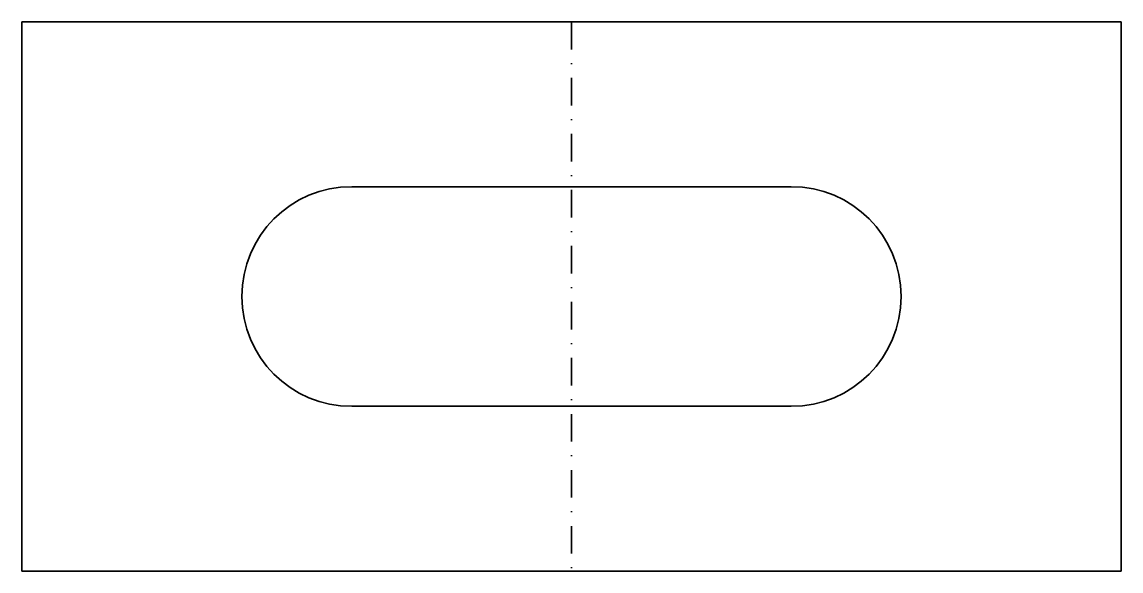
# Model space of a CAD drawing. Header units: millimetres. Extents: x -100 to 0, y 0 to 50.
import ezdxf

# ---------------------------------------------------------------- set-up
doc = ezdxf.new("R2010")
doc.units = ezdxf.units.MM
doc.header["$LTSCALE"] = 5
doc.linetypes.add('AUSGEZOGEN', pattern=[0])
doc.linetypes.add('DASHDOT', pattern=[1, 0.5, -0.25, 0, -0.25])
doc.layers.add('2', color=7, linetype='Continuous')

msp = doc.modelspace()

# ---------------------------------------------------------------- linework, layer by layer
at = {"layer": '2', "color": 7, "linetype": 'AUSGEZOGEN', "lineweight": 35}
for p, q in [((-100, 50), (0, 50)), ((-100, 0), (-100, 50)), ((0, 50), (0, 0)), ((-70, 35), (-30, 35)), ((-70, 15), (-30, 15)), ((0, 0), (-100, 0))]:
    msp.add_line(p, q, dxfattribs=at)
at = {"layer": '2', "color": 7, "linetype": 'DASHDOT', "lineweight": 35}
msp.add_line((-50, 50), (-50, 0), dxfattribs=at)
at = {"layer": '2', "color": 7, "linetype": 'AUSGEZOGEN', "lineweight": 35}
for centre, start, end in [((-70, 25), 90, 270), ((-30, 25), 270, 90)]:
    msp.add_arc(centre, 10, start, end, dxfattribs=at)

doc.saveas('drawing.dxf')
